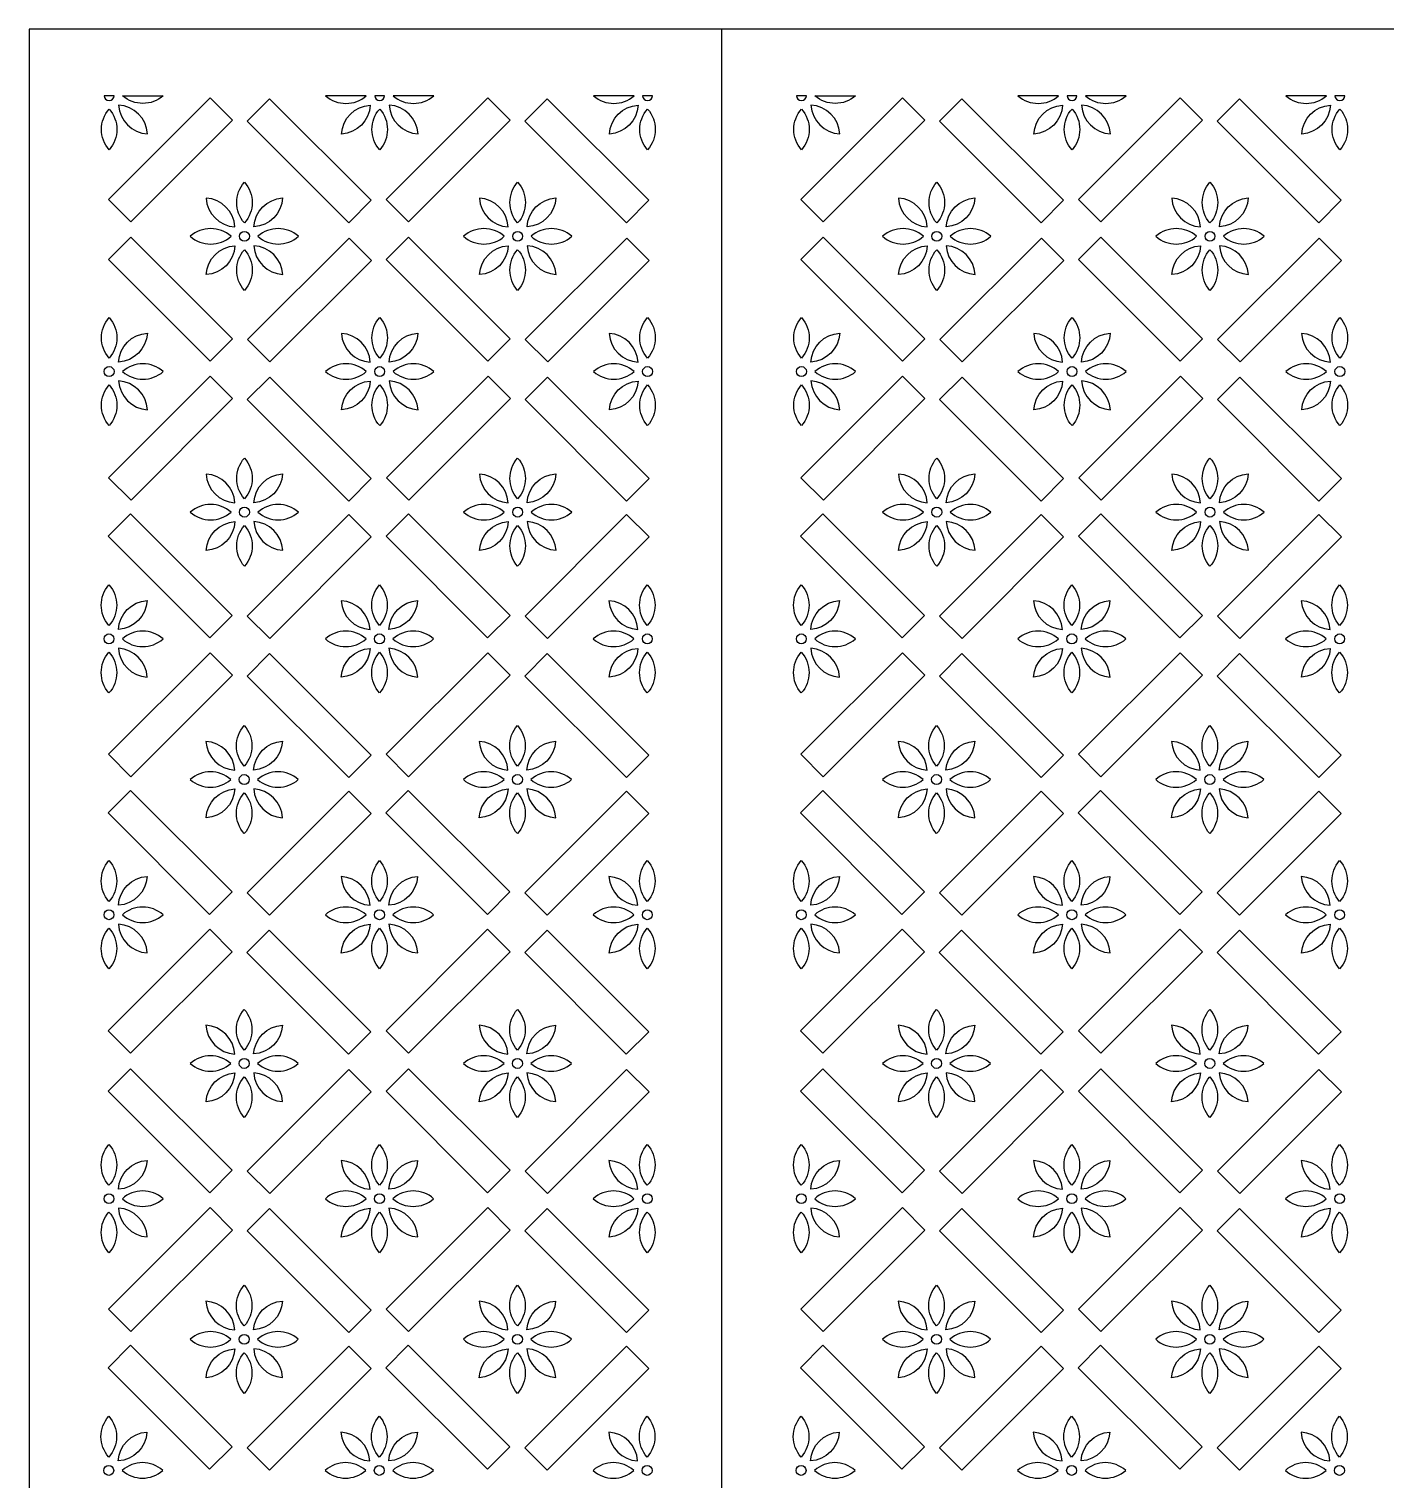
# Model space of a CAD drawing. Header units: millimetres. Extents: x 0 to 1000, y 0 to 2000.
# Drawn here: x 0 to 490, y 1476 to 2000 of the extents above; entities that cross this region are included whole.
import ezdxf

# ---------------------------------------------------------------- set-up
doc = ezdxf.new("R2010")
doc.units = ezdxf.units.MM
doc.layers.add('Image', color=70, linetype='Continuous')

msp = doc.modelspace()

# ---------------------------------------------------------------- linework, layer by layer
at = {"layer": 'Image'}
msp.add_line((250, 2000), (250, 0), dxfattribs=at)
for points in [[(500, 2000), (0, 2000), (0, 0), (1000, 0), (1000, 2000)], [(28.67, 1938.46), (36.77, 1930.37), (73.46, 1967.06), (65.36, 1975.15)], [(123.52, 1938.13), (115.43, 1930.03), (78.74, 1966.72), (86.83, 1974.82)], [(128.99, 1938.46), (137.08, 1930.37), (173.77, 1967.06), (165.68, 1975.15)], [(223.84, 1938.13), (215.74, 1930.03), (179.05, 1966.72), (187.14, 1974.82)], [(278.67, 1938.46), (286.77, 1930.37), (323.46, 1967.06), (315.36, 1975.15)], [(373.52, 1938.13), (365.43, 1930.03), (328.74, 1966.72), (336.83, 1974.82)], [(378.99, 1938.46), (387.08, 1930.37), (423.77, 1967.06), (415.68, 1975.15)], [(473.84, 1938.13), (465.74, 1930.03), (429.05, 1966.72), (437.14, 1974.82)], [(28.67, 1916.7), (36.77, 1924.8), (73.46, 1888.11), (65.36, 1880.01)], [(123.67, 1916.41), (115.57, 1924.5), (78.88, 1887.81), (86.98, 1879.72)], [(128.99, 1916.7), (137.08, 1924.8), (173.77, 1888.11), (165.68, 1880.01)], [(223.98, 1916.41), (215.89, 1924.5), (179.2, 1887.81), (187.29, 1879.72)], [(278.67, 1916.7), (286.77, 1924.8), (323.46, 1888.11), (315.36, 1880.01)], [(373.67, 1916.41), (365.57, 1924.5), (328.88, 1887.81), (336.98, 1879.72)], [(378.99, 1916.7), (387.08, 1924.8), (423.77, 1888.11), (415.68, 1880.01)], [(473.98, 1916.41), (465.89, 1924.5), (429.2, 1887.81), (437.29, 1879.72)], [(28.75, 1837.92), (36.84, 1829.83), (73.53, 1866.52), (65.44, 1874.61)], [(123.6, 1837.58), (115.5, 1829.49), (78.81, 1866.18), (86.9, 1874.27)], [(129.06, 1837.92), (137.15, 1829.83), (173.84, 1866.52), (165.75, 1874.61)], [(223.91, 1837.58), (215.81, 1829.49), (179.12, 1866.18), (187.22, 1874.27)], [(278.75, 1837.92), (286.84, 1829.83), (323.53, 1866.52), (315.44, 1874.61)], [(373.6, 1837.58), (365.5, 1829.49), (328.81, 1866.18), (336.9, 1874.27)], [(379.06, 1837.92), (387.15, 1829.83), (423.84, 1866.52), (415.75, 1874.61)], [(473.91, 1837.58), (465.81, 1829.49), (429.12, 1866.18), (437.22, 1874.27)], [(28.6, 1816.79), (36.69, 1824.88), (73.39, 1788.19), (65.29, 1780.1)], [(123.6, 1816.5), (115.5, 1824.59), (78.81, 1787.9), (86.9, 1779.81)], [(128.91, 1816.79), (137.01, 1824.88), (173.7, 1788.19), (165.6, 1780.1)], [(223.91, 1816.5), (215.81, 1824.59), (179.12, 1787.9), (187.22, 1779.81)], [(278.6, 1816.79), (286.69, 1824.88), (323.39, 1788.19), (315.29, 1780.1)], [(373.6, 1816.5), (365.5, 1824.59), (328.81, 1787.9), (336.9, 1779.81)], [(378.91, 1816.79), (387.01, 1824.88), (423.7, 1788.19), (415.6, 1780.1)], [(473.91, 1816.5), (465.81, 1824.59), (429.12, 1787.9), (437.22, 1779.81)], [(28.67, 1738.01), (36.77, 1729.91), (73.46, 1766.6), (65.36, 1774.7)], [(123.52, 1737.67), (115.43, 1729.57), (78.74, 1766.26), (86.83, 1774.36)], [(128.99, 1738.01), (137.08, 1729.91), (173.77, 1766.6), (165.68, 1774.7)], [(223.84, 1737.67), (215.74, 1729.57), (179.05, 1766.26), (187.14, 1774.36)], [(278.67, 1738.01), (286.77, 1729.91), (323.46, 1766.6), (315.36, 1774.7)], [(373.52, 1737.67), (365.43, 1729.57), (328.74, 1766.26), (336.83, 1774.36)], [(378.99, 1738.01), (387.08, 1729.91), (423.77, 1766.6), (415.68, 1774.7)], [(473.84, 1737.67), (465.74, 1729.57), (429.05, 1766.26), (437.14, 1774.36)], [(28.53, 1716.88), (36.62, 1724.97), (73.31, 1688.28), (65.22, 1680.19)], [(123.52, 1716.58), (115.43, 1724.68), (78.74, 1687.99), (86.83, 1679.89)], [(128.84, 1716.88), (136.93, 1724.97), (173.62, 1688.28), (165.53, 1680.19)], [(223.84, 1716.58), (215.74, 1724.68), (179.05, 1687.99), (187.14, 1679.89)], [(278.53, 1716.88), (286.62, 1724.97), (323.31, 1688.28), (315.22, 1680.19)], [(373.52, 1716.58), (365.43, 1724.68), (328.74, 1687.99), (336.83, 1679.89)], [(378.84, 1716.88), (386.93, 1724.97), (423.62, 1688.28), (415.53, 1680.19)], [(473.84, 1716.58), (465.74, 1724.68), (429.05, 1687.99), (437.14, 1679.89)], [(28.6, 1638.09), (36.69, 1630), (73.39, 1666.69), (65.29, 1674.78)], [(123.45, 1637.76), (115.36, 1629.66), (78.66, 1666.35), (86.76, 1674.45)], [(128.91, 1638.09), (137.01, 1630), (173.7, 1666.69), (165.6, 1674.78)], [(223.76, 1637.76), (215.67, 1629.66), (178.98, 1666.35), (187.07, 1674.45)], [(278.6, 1638.09), (286.69, 1630), (323.39, 1666.69), (315.29, 1674.78)], [(373.45, 1637.76), (365.36, 1629.66), (328.66, 1666.35), (336.76, 1674.45)], [(378.91, 1638.09), (387.01, 1630), (423.7, 1666.69), (415.6, 1674.78)], [(473.76, 1637.76), (465.67, 1629.66), (428.98, 1666.35), (437.07, 1674.45)], [(28.6, 1616.33), (36.69, 1624.43), (73.39, 1587.74), (65.29, 1579.64)], [(123.6, 1616.04), (115.5, 1624.13), (78.81, 1587.44), (86.9, 1579.35)], [(128.91, 1616.33), (137.01, 1624.43), (173.7, 1587.74), (165.6, 1579.64)], [(223.91, 1616.04), (215.81, 1624.13), (179.12, 1587.44), (187.22, 1579.35)], [(278.6, 1616.33), (286.69, 1624.43), (323.39, 1587.74), (315.29, 1579.64)], [(373.6, 1616.04), (365.5, 1624.13), (328.81, 1587.44), (336.9, 1579.35)], [(378.91, 1616.33), (387.01, 1624.43), (423.7, 1587.74), (415.6, 1579.64)], [(473.91, 1616.04), (465.81, 1624.13), (429.12, 1587.44), (437.22, 1579.35)], [(28.67, 1537.55), (36.77, 1529.45), (73.46, 1566.15), (65.36, 1574.24)], [(123.52, 1537.21), (115.43, 1529.12), (78.74, 1565.81), (86.83, 1573.9)], [(128.99, 1537.55), (137.08, 1529.45), (173.77, 1566.15), (165.68, 1574.24)], [(223.83, 1537.21), (215.74, 1529.12), (179.05, 1565.81), (187.14, 1573.9)], [(278.67, 1537.55), (286.77, 1529.45), (323.46, 1566.15), (315.36, 1574.24)], [(373.52, 1537.21), (365.43, 1529.12), (328.74, 1565.81), (336.83, 1573.9)], [(378.99, 1537.55), (387.08, 1529.45), (423.77, 1566.15), (415.68, 1574.24)], [(473.83, 1537.21), (465.74, 1529.12), (429.05, 1565.81), (437.14, 1573.9)], [(28.53, 1516.42), (36.62, 1524.51), (73.31, 1487.82), (65.22, 1479.73)], [(123.52, 1516.13), (115.43, 1524.22), (78.74, 1487.53), (86.83, 1479.44)], [(128.84, 1516.42), (136.93, 1524.51), (173.62, 1487.82), (165.53, 1479.73)], [(223.83, 1516.13), (215.74, 1524.22), (179.05, 1487.53), (187.14, 1479.44)], [(278.53, 1516.42), (286.62, 1524.51), (323.31, 1487.82), (315.22, 1479.73)], [(373.52, 1516.13), (365.43, 1524.22), (328.74, 1487.53), (336.83, 1479.44)], [(378.84, 1516.42), (386.93, 1524.51), (423.62, 1487.82), (415.53, 1479.73)], [(473.83, 1516.13), (465.74, 1524.22), (429.05, 1487.53), (437.14, 1479.44)]]:
    msp.add_lwpolyline(points, close=True, dxfattribs=at)
for points in [[(30.73, 1975.91), (27.15, 1975.91, 0.999999)], [(48.48, 1975.91, -0.380423), (33.77, 1975.91)], [(121.8, 1975.91), (107.09, 1975.91, 0.380423)], [(128.42, 1975.91), (124.84, 1975.91, 0.999999)], [(146.17, 1975.91), (131.46, 1975.91, 0.380423)], [(218.51, 1975.91), (203.81, 1975.91, 0.380423)], [(225.13, 1975.91), (221.56, 1975.91, 0.999999)], [(280.73, 1975.91), (277.15, 1975.91, 0.999999)], [(298.48, 1975.91, -0.380423), (283.77, 1975.91)], [(371.8, 1975.91), (357.09, 1975.91, 0.380423)], [(378.42, 1975.91), (374.84, 1975.91, 0.999999)], [(396.17, 1975.91), (381.46, 1975.91, 0.380423)], [(468.51, 1975.91), (453.81, 1975.91, 0.380423)], [(475.13, 1975.91), (471.56, 1975.91, 0.999999)], [(28.94, 1956.37, -0.380423), (28.94, 1971.08, -0.380423)], [(42.78, 1962.12, 0.380423), (32.36, 1972.5, 0.380423)], [(123.22, 1972.49, -0.380423), (112.84, 1962.07, -0.380423)], [(126.63, 1956.37, -0.380423), (126.63, 1971.08, -0.380423)], [(140.48, 1962.12, 0.380423), (130.06, 1972.5, 0.380423)], [(219.94, 1972.49, -0.380423), (209.56, 1962.07, -0.380423)], [(223.35, 1956.37, -0.380423), (223.35, 1971.08, -0.380423)], [(278.94, 1956.37, -0.380423), (278.94, 1971.08, -0.380423)], [(292.78, 1962.12, 0.380423), (282.36, 1972.5, 0.380423)], [(373.22, 1972.49, -0.380423), (362.84, 1962.07, -0.380423)], [(376.63, 1956.37, -0.380423), (376.63, 1971.08, -0.380423)], [(390.48, 1962.12, 0.380423), (380.06, 1972.5, 0.380423)], [(469.94, 1972.49, -0.380423), (459.56, 1962.07, -0.380423)], [(473.35, 1956.37, -0.380423), (473.35, 1971.08, -0.380423)], [(77.79, 1929.94, -0.380423), (77.79, 1944.65, -0.380423)], [(176.45, 1929.94, -0.380423), (176.45, 1944.65, -0.380423)], [(327.79, 1929.94, -0.380423), (327.79, 1944.65, -0.380423)], [(426.45, 1929.94, -0.380423), (426.45, 1944.65, -0.380423)], [(74.36, 1928.52, 0.380423), (63.94, 1938.9, 0.380423)], [(91.57, 1938.96, -0.380423), (81.2, 1928.54, -0.380423)], [(173.03, 1928.52, 0.380423), (162.61, 1938.9, 0.380423)], [(190.24, 1938.96, -0.380423), (179.86, 1928.54, -0.380423)], [(324.36, 1928.52, 0.380423), (313.94, 1938.9, 0.380423)], [(341.57, 1938.96, -0.380423), (331.2, 1928.54, -0.380423)], [(423.03, 1928.52, 0.380423), (412.61, 1938.9, 0.380423)], [(440.24, 1938.96, -0.380423), (429.86, 1928.54, -0.380423)], [(58.25, 1925.11, 0.380423), (72.95, 1925.11, 0.380423)], [(82.62, 1925.11, 0.380423), (97.32, 1925.11, 0.380423)], [(156.92, 1925.11, 0.380423), (171.62, 1925.11, 0.380423)], [(181.29, 1925.11, 0.380423), (195.99, 1925.11, 0.380423)], [(308.25, 1925.11, 0.380423), (322.95, 1925.11, 0.380423)], [(332.62, 1925.11, 0.380423), (347.32, 1925.11, 0.380423)], [(406.92, 1925.11, 0.380423), (421.62, 1925.11, 0.380423)], [(431.29, 1925.11, 0.380423), (445.99, 1925.11, 0.380423)], [(74.38, 1921.69, -0.380423), (64, 1911.27, -0.380423)], [(77.79, 1905.57, -0.380423), (77.79, 1920.28, -0.380423)], [(91.63, 1911.32, 0.380423), (81.21, 1921.7, 0.380423)], [(173.04, 1921.69, -0.380423), (162.67, 1911.27, -0.380423)], [(176.45, 1905.57, -0.380423), (176.45, 1920.28, -0.380423)], [(190.3, 1911.32, 0.380423), (179.88, 1921.7, 0.380423)], [(324.38, 1921.69, -0.380423), (314, 1911.27, -0.380423)], [(327.79, 1905.57, -0.380423), (327.79, 1920.28, -0.380423)], [(341.63, 1911.32, 0.380423), (331.21, 1921.7, 0.380423)], [(423.04, 1921.69, -0.380423), (412.67, 1911.27, -0.380423)], [(426.45, 1905.57, -0.380423), (426.45, 1920.28, -0.380423)], [(440.3, 1911.32, 0.380423), (429.88, 1921.7, 0.380423)], [(28.94, 1881.1, -0.380423), (28.94, 1895.8, -0.380423)], [(126.63, 1881.1, -0.380423), (126.63, 1895.8, -0.380423)], [(223.35, 1881.1, -0.380423), (223.35, 1895.8, -0.380423)], [(278.94, 1881.1, -0.380423), (278.94, 1895.8, -0.380423)], [(376.63, 1881.1, -0.380423), (376.63, 1895.8, -0.380423)], [(473.35, 1881.1, -0.380423), (473.35, 1895.8, -0.380423)], [(42.73, 1890.11, -0.380423), (32.35, 1879.69, -0.380423)], [(123.21, 1879.68, 0.380423), (112.79, 1890.05, 0.380423)], [(140.42, 1890.11, -0.380423), (130.04, 1879.69, -0.380423)], [(219.92, 1879.68, 0.380423), (209.5, 1890.05, 0.380423)], [(292.73, 1890.11, -0.380423), (282.35, 1879.69, -0.380423)], [(373.21, 1879.68, 0.380423), (362.79, 1890.05, 0.380423)], [(390.42, 1890.11, -0.380423), (380.04, 1879.69, -0.380423)], [(469.92, 1879.68, 0.380423), (459.5, 1890.05, 0.380423)], [(33.77, 1876.27, 0.380423), (48.48, 1876.27, 0.380423)], [(107.09, 1876.27, 0.380423), (121.8, 1876.27, 0.380423)], [(131.46, 1876.27, 0.380423), (146.17, 1876.27, 0.380423)], [(203.81, 1876.27, 0.380423), (218.51, 1876.27, 0.380423)], [(283.77, 1876.27, 0.380423), (298.48, 1876.27, 0.380423)], [(357.09, 1876.27, 0.380423), (371.8, 1876.27, 0.380423)], [(381.46, 1876.27, 0.380423), (396.17, 1876.27, 0.380423)], [(453.81, 1876.27, 0.380423), (468.51, 1876.27, 0.380423)], [(28.94, 1856.73, -0.380423), (28.94, 1871.43, -0.380423)], [(42.78, 1862.48, 0.380423), (32.36, 1872.86, 0.380423)], [(123.22, 1872.84, -0.380423), (112.84, 1862.42, -0.380423)], [(126.63, 1856.73, -0.380423), (126.63, 1871.43, -0.380423)], [(140.48, 1862.48, 0.380423), (130.06, 1872.86, 0.380423)], [(219.94, 1872.84, -0.380423), (209.56, 1862.42, -0.380423)], [(223.35, 1856.73, -0.380423), (223.35, 1871.43, -0.380423)], [(278.94, 1856.73, -0.380423), (278.94, 1871.43, -0.380423)], [(292.78, 1862.48, 0.380423), (282.36, 1872.86, 0.380423)], [(373.22, 1872.84, -0.380423), (362.84, 1862.42, -0.380423)], [(376.63, 1856.73, -0.380423), (376.63, 1871.43, -0.380423)], [(390.48, 1862.48, 0.380423), (380.06, 1872.86, 0.380423)], [(469.94, 1872.84, -0.380423), (459.56, 1862.42, -0.380423)], [(473.35, 1856.73, -0.380423), (473.35, 1871.43, -0.380423)], [(77.79, 1830.3, -0.380423), (77.79, 1845, -0.380423)], [(176.45, 1830.3, -0.380423), (176.45, 1845, -0.380423)], [(327.79, 1830.3, -0.380423), (327.79, 1845, -0.380423)], [(426.45, 1830.3, -0.380423), (426.45, 1845, -0.380423)], [(74.36, 1828.88, 0.380423), (63.94, 1839.25, 0.380423)], [(91.57, 1839.31, -0.380423), (81.2, 1828.89, -0.380423)], [(173.03, 1828.88, 0.380423), (162.61, 1839.25, 0.380423)], [(190.24, 1839.31, -0.380423), (179.86, 1828.89, -0.380423)], [(324.36, 1828.88, 0.380423), (313.94, 1839.25, 0.380423)], [(341.57, 1839.31, -0.380423), (331.2, 1828.89, -0.380423)], [(423.03, 1828.88, 0.380423), (412.61, 1839.25, 0.380423)], [(440.24, 1839.31, -0.380423), (429.86, 1828.89, -0.380423)], [(58.25, 1825.47, 0.380423), (72.95, 1825.47, 0.380423)], [(82.62, 1825.47, 0.380423), (97.32, 1825.47, 0.380423)], [(156.92, 1825.47, 0.380423), (171.62, 1825.47, 0.380423)], [(181.29, 1825.47, 0.380423), (195.99, 1825.47, 0.380423)], [(308.25, 1825.47, 0.380423), (322.95, 1825.47, 0.380423)], [(332.62, 1825.47, 0.380423), (347.32, 1825.47, 0.380423)], [(406.92, 1825.47, 0.380423), (421.62, 1825.47, 0.380423)], [(431.29, 1825.47, 0.380423), (445.99, 1825.47, 0.380423)], [(74.38, 1822.04, -0.380423), (64, 1811.62, -0.380423)], [(77.79, 1805.93, -0.380423), (77.79, 1820.63, -0.380423)], [(91.63, 1811.68, 0.380423), (81.21, 1822.06, 0.380423)], [(173.04, 1822.04, -0.380423), (162.67, 1811.62, -0.380423)], [(176.45, 1805.93, -0.380423), (176.45, 1820.63, -0.380423)], [(190.3, 1811.68, 0.380423), (179.88, 1822.06, 0.380423)], [(324.38, 1822.04, -0.380423), (314, 1811.62, -0.380423)], [(327.79, 1805.93, -0.380423), (327.79, 1820.63, -0.380423)], [(341.63, 1811.68, 0.380423), (331.21, 1822.06, 0.380423)], [(423.04, 1822.04, -0.380423), (412.67, 1811.62, -0.380423)], [(426.45, 1805.93, -0.380423), (426.45, 1820.63, -0.380423)], [(440.3, 1811.68, 0.380423), (429.88, 1822.06, 0.380423)], [(28.87, 1784.52, -0.380423), (28.87, 1799.23, -0.380423)], [(126.56, 1784.52, -0.380423), (126.56, 1799.23, -0.380423)], [(223.27, 1784.52, -0.380423), (223.27, 1799.23, -0.380423)], [(278.87, 1784.52, -0.380423), (278.87, 1799.23, -0.380423)], [(376.56, 1784.52, -0.380423), (376.56, 1799.23, -0.380423)], [(473.27, 1784.52, -0.380423), (473.27, 1799.23, -0.380423)], [(42.65, 1793.53, -0.380423), (32.28, 1783.11, -0.380423)], [(123.13, 1783.1, 0.380423), (112.71, 1793.48, 0.380423)], [(140.34, 1793.53, -0.380423), (129.97, 1783.11, -0.380423)], [(219.85, 1783.1, 0.380423), (209.43, 1793.48, 0.380423)], [(292.65, 1793.53, -0.380423), (282.28, 1783.11, -0.380423)], [(373.13, 1783.1, 0.380423), (362.71, 1793.48, 0.380423)], [(390.34, 1793.53, -0.380423), (379.97, 1783.11, -0.380423)], [(469.85, 1783.1, 0.380423), (459.43, 1793.48, 0.380423)], [(33.7, 1779.69, 0.380423), (48.4, 1779.69, 0.380423)], [(107.02, 1779.69, 0.380423), (121.73, 1779.69, 0.380423)], [(131.39, 1779.69, 0.380423), (146.1, 1779.69, 0.380423)], [(203.73, 1779.69, 0.380423), (218.44, 1779.69, 0.380423)], [(283.7, 1779.69, 0.380423), (298.4, 1779.69, 0.380423)], [(357.02, 1779.69, 0.380423), (371.73, 1779.69, 0.380423)], [(381.39, 1779.69, 0.380423), (396.1, 1779.69, 0.380423)], [(453.73, 1779.69, 0.380423), (468.44, 1779.69, 0.380423)], [(42.71, 1765.9, 0.380423), (32.29, 1776.28, 0.380423)], [(123.15, 1776.27, -0.380423), (112.77, 1765.85, -0.380423)], [(140.4, 1765.9, 0.380423), (129.98, 1776.28, 0.380423)], [(219.86, 1776.27, -0.380423), (209.49, 1765.85, -0.380423)], [(292.71, 1765.9, 0.380423), (282.29, 1776.28, 0.380423)], [(373.15, 1776.27, -0.380423), (362.77, 1765.85, -0.380423)], [(390.4, 1765.9, 0.380423), (379.98, 1776.28, 0.380423)], [(469.86, 1776.27, -0.380423), (459.49, 1765.85, -0.380423)], [(28.87, 1760.15, -0.380423), (28.87, 1774.86, -0.380423)], [(126.56, 1760.15, -0.380423), (126.56, 1774.86, -0.380423)], [(223.27, 1760.15, -0.380423), (223.27, 1774.86, -0.380423)], [(278.87, 1760.15, -0.380423), (278.87, 1774.86, -0.380423)], [(376.56, 1760.15, -0.380423), (376.56, 1774.86, -0.380423)], [(473.27, 1760.15, -0.380423), (473.27, 1774.86, -0.380423)], [(77.71, 1733.72, -0.380423), (77.71, 1748.43, -0.380423)], [(176.38, 1733.72, -0.380423), (176.38, 1748.43, -0.380423)], [(327.71, 1733.72, -0.380423), (327.71, 1748.43, -0.380423)], [(426.38, 1733.72, -0.380423), (426.38, 1748.43, -0.380423)], [(74.29, 1732.3, 0.380423), (63.87, 1742.68, 0.380423)], [(91.5, 1742.73, -0.380423), (81.12, 1732.31, -0.380423)], [(172.96, 1732.3, 0.380423), (162.54, 1742.68, 0.380423)], [(190.17, 1742.73, -0.380423), (179.79, 1732.31, -0.380423)], [(324.29, 1732.3, 0.380423), (313.87, 1742.68, 0.380423)], [(341.5, 1742.73, -0.380423), (331.12, 1732.31, -0.380423)], [(422.96, 1732.3, 0.380423), (412.54, 1742.68, 0.380423)], [(440.17, 1742.73, -0.380423), (429.79, 1732.31, -0.380423)], [(58.17, 1728.89, 0.380423), (72.88, 1728.89, 0.380423)], [(82.54, 1728.89, 0.380423), (97.25, 1728.89, 0.380423)], [(156.84, 1728.89, 0.380423), (171.55, 1728.89, 0.380423)], [(181.21, 1728.89, 0.380423), (195.92, 1728.89, 0.380423)], [(308.17, 1728.89, 0.380423), (322.88, 1728.89, 0.380423)], [(332.54, 1728.89, 0.380423), (347.25, 1728.89, 0.380423)], [(406.84, 1728.89, 0.380423), (421.55, 1728.89, 0.380423)], [(431.21, 1728.89, 0.380423), (445.92, 1728.89, 0.380423)], [(74.3, 1725.47, -0.380423), (63.93, 1715.05, -0.380423)], [(77.71, 1709.35, -0.380423), (77.71, 1724.06, -0.380423)], [(91.56, 1715.1, 0.380423), (81.14, 1725.48, 0.380423)], [(172.97, 1725.47, -0.380423), (162.59, 1715.05, -0.380423)], [(176.38, 1709.35, -0.380423), (176.38, 1724.06, -0.380423)], [(190.22, 1715.1, 0.380423), (179.8, 1725.48, 0.380423)], [(324.3, 1725.47, -0.380423), (313.93, 1715.05, -0.380423)], [(327.71, 1709.35, -0.380423), (327.71, 1724.06, -0.380423)], [(341.56, 1715.1, 0.380423), (331.14, 1725.48, 0.380423)], [(422.97, 1725.47, -0.380423), (412.59, 1715.05, -0.380423)], [(426.38, 1709.35, -0.380423), (426.38, 1724.06, -0.380423)], [(440.22, 1715.1, 0.380423), (429.8, 1725.48, 0.380423)], [(28.87, 1684.88, -0.380423), (28.87, 1699.58, -0.380423)], [(126.56, 1684.88, -0.380423), (126.56, 1699.58, -0.380423)], [(223.27, 1684.88, -0.380423), (223.27, 1699.58, -0.380423)], [(278.87, 1684.88, -0.380423), (278.87, 1699.58, -0.380423)], [(376.56, 1684.88, -0.380423), (376.56, 1699.58, -0.380423)], [(473.27, 1684.88, -0.380423), (473.27, 1699.58, -0.380423)], [(42.65, 1693.89, -0.380423), (32.28, 1683.47, -0.380423)], [(123.13, 1683.45, 0.380423), (112.71, 1693.83, 0.380423)], [(140.34, 1693.89, -0.380423), (129.97, 1683.47, -0.380423)], [(219.85, 1683.45, 0.380423), (209.43, 1693.83, 0.380423)], [(292.65, 1693.89, -0.380423), (282.28, 1683.47, -0.380423)], [(373.13, 1683.45, 0.380423), (362.71, 1693.83, 0.380423)], [(390.34, 1693.89, -0.380423), (379.97, 1683.47, -0.380423)], [(469.85, 1683.45, 0.380423), (459.43, 1693.83, 0.380423)], [(33.7, 1680.04, 0.380423), (48.4, 1680.04, 0.380423)], [(107.02, 1680.04, 0.380423), (121.73, 1680.04, 0.380423)], [(131.39, 1680.04, 0.380423), (146.1, 1680.04, 0.380423)], [(203.73, 1680.04, 0.380423), (218.44, 1680.04, 0.380423)], [(283.7, 1680.04, 0.380423), (298.4, 1680.04, 0.380423)], [(357.02, 1680.04, 0.380423), (371.73, 1680.04, 0.380423)], [(381.39, 1680.04, 0.380423), (396.1, 1680.04, 0.380423)], [(453.73, 1680.04, 0.380423), (468.44, 1680.04, 0.380423)], [(42.71, 1666.26, 0.380423), (32.29, 1676.63, 0.380423)], [(123.15, 1676.62, -0.380423), (112.77, 1666.2, -0.380423)], [(140.4, 1666.26, 0.380423), (129.98, 1676.63, 0.380423)], [(219.86, 1676.62, -0.380423), (209.49, 1666.2, -0.380423)], [(292.71, 1666.26, 0.380423), (282.29, 1676.63, 0.380423)], [(373.15, 1676.62, -0.380423), (362.77, 1666.2, -0.380423)], [(390.4, 1666.26, 0.380423), (379.98, 1676.63, 0.380423)], [(469.86, 1676.62, -0.380423), (459.49, 1666.2, -0.380423)], [(28.87, 1660.51, -0.380423), (28.87, 1675.21, -0.380423)], [(126.56, 1660.51, -0.380423), (126.56, 1675.21, -0.380423)], [(223.27, 1660.51, -0.380423), (223.27, 1675.21, -0.380423)], [(278.87, 1660.51, -0.380423), (278.87, 1675.21, -0.380423)], [(376.56, 1660.51, -0.380423), (376.56, 1675.21, -0.380423)], [(473.27, 1660.51, -0.380423), (473.27, 1675.21, -0.380423)], [(77.71, 1631.15, -0.380423), (77.71, 1645.85, -0.380423)], [(176.38, 1631.15, -0.380423), (176.38, 1645.85, -0.380423)], [(327.71, 1631.15, -0.380423), (327.71, 1645.85, -0.380423)], [(426.38, 1631.15, -0.380423), (426.38, 1645.85, -0.380423)], [(74.29, 1629.72, 0.380423), (63.87, 1640.1, 0.380423)], [(91.5, 1640.16, -0.380423), (81.12, 1629.74, -0.380423)], [(172.96, 1629.72, 0.380423), (162.54, 1640.1, 0.380423)], [(190.17, 1640.16, -0.380423), (179.79, 1629.74, -0.380423)], [(324.29, 1629.72, 0.380423), (313.87, 1640.1, 0.380423)], [(341.5, 1640.16, -0.380423), (331.12, 1629.74, -0.380423)], [(422.96, 1629.72, 0.380423), (412.54, 1640.1, 0.380423)], [(440.17, 1640.16, -0.380423), (429.79, 1629.74, -0.380423)], [(58.17, 1626.31, 0.380423), (72.88, 1626.31, 0.380423)], [(82.54, 1626.31, 0.380423), (97.25, 1626.31, 0.380423)], [(156.84, 1626.31, 0.380423), (171.55, 1626.31, 0.380423)], [(181.21, 1626.31, 0.380423), (195.92, 1626.31, 0.380423)], [(308.17, 1626.31, 0.380423), (322.88, 1626.31, 0.380423)], [(332.54, 1626.31, 0.380423), (347.25, 1626.31, 0.380423)], [(406.84, 1626.31, 0.380423), (421.55, 1626.31, 0.380423)], [(431.21, 1626.31, 0.380423), (445.92, 1626.31, 0.380423)], [(74.3, 1622.89, -0.380423), (63.93, 1612.47, -0.380423)], [(77.71, 1606.78, -0.380423), (77.71, 1621.48, -0.380423)], [(91.56, 1612.53, 0.380423), (81.14, 1622.9, 0.380423)], [(172.97, 1622.89, -0.380423), (162.59, 1612.47, -0.380423)], [(176.38, 1606.78, -0.380423), (176.38, 1621.48, -0.380423)], [(190.22, 1612.53, 0.380423), (179.8, 1622.9, 0.380423)], [(324.3, 1622.89, -0.380423), (313.93, 1612.47, -0.380423)], [(327.71, 1606.78, -0.380423), (327.71, 1621.48, -0.380423)], [(341.56, 1612.53, 0.380423), (331.14, 1622.9, 0.380423)], [(422.97, 1622.89, -0.380423), (412.59, 1612.47, -0.380423)], [(426.38, 1606.78, -0.380423), (426.38, 1621.48, -0.380423)], [(440.22, 1612.53, 0.380423), (429.8, 1622.9, 0.380423)], [(28.87, 1582.3, -0.380423), (28.87, 1597.01, -0.380423)], [(126.56, 1582.3, -0.380423), (126.56, 1597.01, -0.380423)], [(223.27, 1582.3, -0.380423), (223.27, 1597.01, -0.380423)], [(278.87, 1582.3, -0.380423), (278.87, 1597.01, -0.380423)], [(376.56, 1582.3, -0.380423), (376.56, 1597.01, -0.380423)], [(473.27, 1582.3, -0.380423), (473.27, 1597.01, -0.380423)], [(42.65, 1591.31, -0.380423), (32.28, 1580.89, -0.380423)], [(123.13, 1580.88, 0.380423), (112.71, 1591.26, 0.380423)], [(140.34, 1591.31, -0.380423), (129.97, 1580.89, -0.380423)], [(219.85, 1580.88, 0.380423), (209.43, 1591.26, 0.380423)], [(292.65, 1591.31, -0.380423), (282.28, 1580.89, -0.380423)], [(373.13, 1580.88, 0.380423), (362.71, 1591.26, 0.380423)], [(390.34, 1591.31, -0.380423), (379.97, 1580.89, -0.380423)], [(469.85, 1580.88, 0.380423), (459.43, 1591.26, 0.380423)], [(33.7, 1577.47, 0.380423), (48.4, 1577.47, 0.380423)], [(107.02, 1577.47, 0.380423), (121.73, 1577.47, 0.380423)], [(131.39, 1577.47, 0.380423), (146.1, 1577.47, 0.380423)], [(203.73, 1577.47, 0.380423), (218.44, 1577.47, 0.380423)], [(283.7, 1577.47, 0.380423), (298.4, 1577.47, 0.380423)], [(357.02, 1577.47, 0.380423), (371.73, 1577.47, 0.380423)], [(381.39, 1577.47, 0.380423), (396.1, 1577.47, 0.380423)], [(453.73, 1577.47, 0.380423), (468.44, 1577.47, 0.380423)], [(28.87, 1557.93, -0.380423), (28.87, 1572.64, -0.380423)], [(42.71, 1563.68, 0.380423), (32.29, 1574.06, 0.380423)], [(123.15, 1574.04, -0.380423), (112.77, 1563.62, -0.380423)], [(126.56, 1557.93, -0.380423), (126.56, 1572.64, -0.380423)], [(140.4, 1563.68, 0.380423), (129.98, 1574.06, 0.380423)], [(219.86, 1574.04, -0.380423), (209.49, 1563.62, -0.380423)], [(223.27, 1557.93, -0.380423), (223.27, 1572.64, -0.380423)], [(278.87, 1557.93, -0.380423), (278.87, 1572.64, -0.380423)], [(292.71, 1563.68, 0.380423), (282.29, 1574.06, 0.380423)], [(373.15, 1574.04, -0.380423), (362.77, 1563.62, -0.380423)], [(376.56, 1557.93, -0.380423), (376.56, 1572.64, -0.380423)], [(390.4, 1563.68, 0.380423), (379.98, 1574.06, 0.380423)], [(469.86, 1574.04, -0.380423), (459.49, 1563.62, -0.380423)], [(473.27, 1557.93, -0.380423), (473.27, 1572.64, -0.380423)], [(77.71, 1531.5, -0.380423), (77.71, 1546.21, -0.380423)], [(176.38, 1531.5, -0.380423), (176.38, 1546.21, -0.380423)], [(327.71, 1531.5, -0.380423), (327.71, 1546.21, -0.380423)], [(426.38, 1531.5, -0.380423), (426.38, 1546.21, -0.380423)], [(74.29, 1530.08, 0.380423), (63.87, 1540.46, 0.380423)], [(91.5, 1540.51, -0.380423), (81.12, 1530.09, -0.380423)], [(172.96, 1530.08, 0.380423), (162.54, 1540.46, 0.380423)], [(190.17, 1540.51, -0.380423), (179.79, 1530.09, -0.380423)], [(324.29, 1530.08, 0.380423), (313.87, 1540.46, 0.380423)], [(341.5, 1540.51, -0.380423), (331.12, 1530.09, -0.380423)], [(422.96, 1530.08, 0.380423), (412.54, 1540.46, 0.380423)], [(440.17, 1540.51, -0.380423), (429.79, 1530.09, -0.380423)], [(58.17, 1526.67, 0.380423), (72.88, 1526.67, 0.380423)], [(82.54, 1526.67, 0.380423), (97.25, 1526.67, 0.380423)], [(156.84, 1526.67, 0.380423), (171.55, 1526.67, 0.380423)], [(181.21, 1526.67, 0.380423), (195.92, 1526.67, 0.380423)], [(308.17, 1526.67, 0.380423), (322.88, 1526.67, 0.380423)], [(332.54, 1526.67, 0.380423), (347.25, 1526.67, 0.380423)], [(406.84, 1526.67, 0.380423), (421.55, 1526.67, 0.380423)], [(431.21, 1526.67, 0.380423), (445.92, 1526.67, 0.380423)], [(74.3, 1523.25, -0.380423), (63.93, 1512.82, -0.380423)], [(77.71, 1507.13, -0.380423), (77.71, 1521.84, -0.380423)], [(91.56, 1512.88, 0.380423), (81.14, 1523.26, 0.380423)], [(172.97, 1523.25, -0.380423), (162.59, 1512.82, -0.380423)], [(176.38, 1507.13, -0.380423), (176.38, 1521.84, -0.380423)], [(190.22, 1512.88, 0.380423), (179.8, 1523.26, 0.380423)], [(324.3, 1523.25, -0.380423), (313.93, 1512.82, -0.380423)], [(327.71, 1507.13, -0.380423), (327.71, 1521.84, -0.380423)], [(341.56, 1512.88, 0.380423), (331.14, 1523.26, 0.380423)], [(422.97, 1523.25, -0.380423), (412.59, 1512.82, -0.380423)], [(426.38, 1507.13, -0.380423), (426.38, 1521.84, -0.380423)], [(440.22, 1512.88, 0.380423), (429.8, 1523.26, 0.380423)], [(28.79, 1484.15, -0.380423), (28.79, 1498.86, -0.380423)], [(126.48, 1484.15, -0.380423), (126.48, 1498.86, -0.380423)], [(223.2, 1484.15, -0.380423), (223.2, 1498.86, -0.380423)], [(278.79, 1484.15, -0.380423), (278.79, 1498.86, -0.380423)], [(376.48, 1484.15, -0.380423), (376.48, 1498.86, -0.380423)], [(473.2, 1484.15, -0.380423), (473.2, 1498.86, -0.380423)], [(42.58, 1493.16, -0.380423), (32.2, 1482.74, -0.380423)], [(123.06, 1482.73, 0.380423), (112.64, 1493.11, 0.380423)], [(140.27, 1493.16, -0.380423), (129.89, 1482.74, -0.380423)], [(219.77, 1482.73, 0.380423), (209.35, 1493.11, 0.380423)], [(292.58, 1493.16, -0.380423), (282.2, 1482.74, -0.380423)], [(373.06, 1482.73, 0.380423), (362.64, 1493.11, 0.380423)], [(390.27, 1493.16, -0.380423), (379.89, 1482.74, -0.380423)], [(469.77, 1482.73, 0.380423), (459.35, 1493.11, 0.380423)], [(33.63, 1479.32, 0.380423), (48.33, 1479.32, 0.380423)], [(106.95, 1479.32, 0.380423), (121.65, 1479.32, 0.380423)], [(131.32, 1479.32, 0.380423), (146.02, 1479.32, 0.380423)], [(203.66, 1479.32, 0.380423), (218.37, 1479.32, 0.380423)], [(283.63, 1479.32, 0.380423), (298.33, 1479.32, 0.380423)], [(356.95, 1479.32, 0.380423), (371.65, 1479.32, 0.380423)], [(381.32, 1479.32, 0.380423), (396.02, 1479.32, 0.380423)], [(453.66, 1479.32, 0.380423), (468.37, 1479.32, 0.380423)]]:
    msp.add_lwpolyline(points, format="xyb", close=True, dxfattribs=at)
for centre in [(77.79, 1925.11), (176.45, 1925.11), (327.79, 1925.11), (426.45, 1925.11), (28.94, 1876.27), (126.63, 1876.27), (223.35, 1876.27), (278.94, 1876.27), (376.63, 1876.27), (473.35, 1876.27), (77.79, 1825.47), (176.45, 1825.47), (327.79, 1825.47), (426.45, 1825.47), (28.87, 1779.69), (126.56, 1779.69), (223.27, 1779.69), (278.87, 1779.69), (376.56, 1779.69), (473.27, 1779.69), (77.71, 1728.89), (176.38, 1728.89), (327.71, 1728.89), (426.38, 1728.89), (28.87, 1680.04), (126.56, 1680.04), (223.27, 1680.04), (278.87, 1680.04), (376.56, 1680.04), (473.27, 1680.04), (77.71, 1626.31), (176.38, 1626.31), (327.71, 1626.31), (426.38, 1626.31), (28.87, 1577.47), (126.56, 1577.47), (223.27, 1577.47), (278.87, 1577.47), (376.56, 1577.47), (473.27, 1577.47), (77.71, 1526.67), (176.38, 1526.67), (327.71, 1526.67), (426.38, 1526.67), (28.79, 1479.32), (126.48, 1479.32), (223.2, 1479.32), (278.79, 1479.32), (376.48, 1479.32), (473.2, 1479.32)]:
    msp.add_circle(centre, 1.79, dxfattribs=at)

doc.saveas('drawing.dxf')
